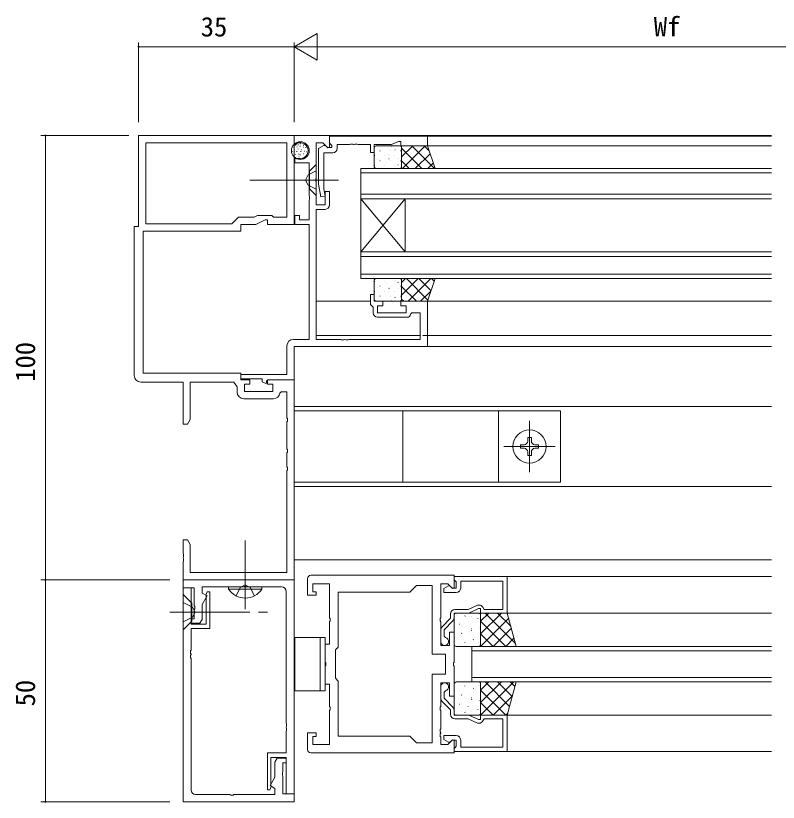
# Model space of a CAD drawing. Units: millimetres, scale not verified. Extents: x -567 to 567, y -403 to 403.
# Drawn here: x -0.4 to 171.3, y -241.7 to -64.6 of the extents above; entities that cross this region are included whole.
import ezdxf
from ezdxf.enums import TextEntityAlignment as Align

# ---------------------------------------------------------------- set-up
doc = ezdxf.new("R2010")
doc.units = ezdxf.units.MM
doc.header["$LTSCALE"] = 2
doc.linetypes.add('CHAIN2', pattern=[12, 9, -1, 1, -1])
doc.linetypes.add('DASHED3', pattern=[4, 3, -1])
for name, color, linetype, lineweight in [('0-1_USER1', 6, 'Continuous', 9), ('0-2_YKK_ZWAK', 2, 'Continuous', 9), ('0-3_YKK_11', 4, 'Continuous', 9), ('0-5_YKK_13', 7, 'Continuous', 9)]:
    doc.layers.add(name, color=color, linetype=linetype, lineweight=lineweight)
doc.styles.add('ＭＳ ゴシック', font='')
doc.styles.get('ＭＳ ゴシック').set_extended_font_data('MS Gothic')

msp = doc.modelspace()

# ---------------------------------------------------------------- linework, layer by layer
at = {"layer": '0-1_USER1'}
for p, q in [((62.274, -71.629), (67.47, -68.629)), ((67.47, -74.629), (67.47, -68.629)), ((27.274, -88.629), (27.274, -70.629)), ((62.274, -88.629), (62.274, -70.629)), ((62.274, -88.629), (62.274, -70.629)), ((62.274, -71.629), (27.274, -71.629)), ((62.274, -71.629), (67.47, -74.629)), ((62.274, -71.629), (72.666, -71.629)), ((68.274, -71.629), (225.274, -71.629)), ((25.06, -91.629), (5.274, -91.629)), ((6.274, -91.629), (6.274, -191.629)), ((34.274, -191.629), (5.274, -191.629)), ((34.274, -191.629), (5.274, -191.629)), ((6.274, -241.629), (6.274, -191.629)), ((34.274, -241.629), (5.274, -241.629))]:
    msp.add_line(p, q, dxfattribs=at)
for centre, start, end in [((27.274, -71.629), 0, 180), ((27.274, -71.629), 180, 0), ((6.274, -91.629), 90, 270), ((6.274, -91.629), 270, 90), ((6.274, -191.629), 90, 270), ((6.274, -191.629), 90, 270), ((6.274, -191.629), 270, 90), ((6.274, -191.629), 270, 90), ((6.274, -241.629), 90, 270), ((6.274, -241.629), 270, 90)]:
    msp.add_arc(centre, 0.106, start, end, dxfattribs=at)
at = {"layer": '0-2_YKK_ZWAK'}
for p, q in [((61.974, -91.629), (169.774, -91.629)), ((91.274, -91.729), (169.774, -91.729)), ((91.274, -93.929), (169.774, -93.929)), ((77.274, -105.829), (77.274, -99.029)), ((77.274, -99.029), (169.774, -99.029)), ((77.274, -100.029), (169.774, -100.029)), ((77.274, -104.829), (169.774, -104.829)), ((77.274, -105.829), (77.274, -117.829)), ((77.274, -105.829), (87.274, -117.829)), ((77.274, -117.829), (87.274, -105.829)), ((77.274, -105.829), (169.774, -105.829)), ((87.274, -105.829), (87.274, -117.829)), ((77.274, -123.829), (77.274, -117.829)), ((77.274, -117.829), (169.774, -117.829)), ((77.274, -118.829), (169.774, -118.829)), ((77.274, -122.829), (169.774, -122.829)), ((77.274, -123.829), (169.774, -123.829)), ((67.274, -128.929), (79.474, -128.929)), ((80.974, -128.929), (169.774, -128.929)), ((67.274, -136.629), (90.644, -136.629)), ((91.274, -136.629), (169.774, -136.629)), ((62.574, -139.129), (169.774, -139.129)), ((62.274, -152.629), (169.774, -152.629)), ((62.274, -170.629), (169.774, -170.629)), ((62.274, -187.129), (169.774, -187.129)), ((98.275, -190.929), (169.774, -190.929)), ((110.274, -199.129), (169.774, -199.129)), ((102.274, -206.629), (102.274, -214.629)), ((102.274, -206.629), (169.774, -206.629)), ((102.274, -207.629), (169.774, -207.629)), ((102.274, -213.629), (169.774, -213.629)), ((102.274, -214.629), (169.774, -214.629)), ((110.274, -222.129), (169.774, -222.129)), ((98.275, -230.329), (169.774, -230.329))]:
    msp.add_line(p, q, dxfattribs=at)
at = {"layer": '0-3_YKK_11'}
for p, q in [((63.151, -93.727), (63.251, -93.727)), ((63.151, -93.727), (63.251, -93.727)), ((63.62, -93.467), (63.72, -93.467)), ((63.707, -93.154), (63.807, -93.154)), ((64.349, -93.796), (64.449, -93.796)), ((61.83, -95.216), (61.93, -95.216)), ((62.126, -94.23), (62.226, -94.23)), ((62.835, -95.216), (62.935, -95.216)), ((62.886, -94.161), (62.986, -94.161)), ((63.087, -94.714), (63.187, -94.714)), ((63.589, -94.01), (63.689, -94.01)), ((63.74, -95.216), (63.84, -95.216)), ((63.941, -94.864), (64.041, -94.864)), ((64.293, -94.261), (64.393, -94.261)), ((64.545, -95.116), (64.645, -95.116)), ((64.87, -94.3), (64.97, -94.3)), ((65.078, -95.306), (65.178, -95.306)), ((80.274, -94.429), (80.274, -98.529)), ((85.989, -93.929), (80.774, -93.929)), ((81.418, -95.14), (81.411, -95.138)), ((81.634, -95.077), (81.597, -95.077)), ((83.914, -95.077), (83.877, -95.077)), ((84.242, -94.01), (84.235, -94.008)), ((85.045, -94.838), (84.982, -94.796)), ((86.194, -95.077), (86.157, -95.077)), ((86.3, -94.739), (86.293, -94.736)), ((86.489, -96.428), (88.989, -93.929)), ((86.489, -98.529), (86.489, -94.429)), ((91.036, -99.029), (86.489, -94.483)), ((86.717, -99.029), (91.817, -93.929)), ((93.864, -99.029), (88.764, -93.929)), ((92.625, -94.962), (91.593, -93.929)), ((62.509, -95.879), (62.609, -95.879)), ((63.288, -95.769), (63.388, -95.769)), ((63.342, -96.417), (63.442, -96.417)), ((63.589, -95.919), (63.689, -95.919)), ((64.262, -96.765), (64.362, -96.765)), ((64.293, -95.719), (64.393, -95.719)), ((65.235, -96.036), (65.335, -96.036)), ((80.423, -96.108), (80.386, -96.108)), ((80.969, -97.112), (80.962, -97.11)), ((81.634, -97.319), (81.597, -97.319)), ((82.703, -96.108), (82.666, -96.108)), ((83.511, -95.882), (83.503, -95.879)), ((83.691, -96.88), (83.629, -96.839)), ((83.914, -97.319), (83.877, -97.319)), ((84.983, -96.108), (84.946, -96.108)), ((85.851, -96.71), (85.844, -96.708)), ((86.194, -97.319), (86.157, -97.319)), ((88.207, -99.029), (86.489, -97.311)), ((89.545, -99.029), (92.876, -95.699)), ((67.274, -98.129), (65.774, -99.629)), ((80.423, -98.35), (80.386, -98.35)), ((80.774, -99.029), (85.989, -99.029)), ((82.703, -98.35), (82.666, -98.35)), ((83.026, -97.841), (83.019, -97.838)), ((84.983, -98.35), (84.946, -98.35)), ((85.119, -98.582), (85.112, -98.579)), ((85.708, -98.215), (85.646, -98.174)), ((92.374, -99.029), (93.593, -97.81)), ((72.274, -101.629), (52.274, -101.629)), ((80.774, -123.829), (85.989, -123.829)), ((86.489, -124.713), (87.373, -123.829)), ((86.489, -127.541), (90.201, -123.829)), ((92.37, -128.648), (87.552, -123.829)), ((87.93, -128.929), (93.03, -123.829)), ((93.088, -126.537), (90.38, -123.829)), ((93.805, -124.426), (93.208, -123.829)), ((80.274, -128.429), (80.274, -124.329)), ((80.423, -124.508), (80.386, -124.508)), ((81.634, -125.539), (81.597, -125.539)), ((82.703, -124.508), (82.666, -124.508)), ((83.026, -125.018), (83.019, -125.02)), ((83.914, -125.539), (83.877, -125.539)), ((84.983, -124.508), (84.946, -124.508)), ((85.119, -124.277), (85.112, -124.279)), ((85.708, -124.643), (85.646, -124.685)), ((86.194, -125.539), (86.157, -125.539)), ((86.489, -124.329), (86.489, -128.429)), ((89.823, -128.929), (86.489, -125.595)), ((80.423, -126.75), (80.386, -126.75)), ((80.969, -125.746), (80.962, -125.749)), ((82.703, -126.75), (82.666, -126.75)), ((83.511, -126.977), (83.503, -126.979)), ((83.691, -125.978), (83.629, -126.02)), ((84.983, -126.75), (84.946, -126.75)), ((85.851, -126.148), (85.844, -126.151)), ((90.758, -128.929), (93.055, -126.632)), ((85.989, -128.929), (80.774, -128.929)), ((81.418, -127.718), (81.411, -127.72)), ((81.634, -127.782), (81.597, -127.782)), ((83.914, -127.782), (83.877, -127.782)), ((84.242, -128.848), (84.235, -128.851)), ((85.045, -128.021), (84.982, -128.062)), ((86.194, -127.782), (86.157, -127.782)), ((86.3, -128.12), (86.293, -128.122)), ((86.995, -128.929), (86.489, -128.424)), ((86.774, -153.629), (86.774, -169.629)), ((108.274, -153.629), (108.274, -169.629)), ((115.274, -167.379), (115.274, -155.879)), ((114.864, -159.579), (114.864, -160.399)), ((115.684, -160.399), (115.684, -159.579)), ((109.524, -161.629), (121.024, -161.629)), ((116.504, -162.039), (117.324, -162.039)), ((55.024, -193.259), (47.524, -193.259)), ((55.024, -193.768), (55.024, -193.259)), ((37.274, -194.929), (37.274, -202.929)), ((39.274, -196.929), (39.274, -200.929)), ((98.274, -206.129), (98.274, -199.629)), ((98.774, -199.129), (103.774, -199.129)), ((98.838, -199.573), (98.814, -199.617)), ((100.782, -199.765), (100.694, -199.812)), ((102.197, -199.937), (102.189, -199.944)), ((104.274, -200.972), (106.117, -199.129)), ((104.274, -203.801), (108.946, -199.129)), ((104.274, -199.629), (104.274, -206.129)), ((112.098, -205.967), (105.259, -199.129)), ((111.069, -202.111), (108.088, -199.129)), ((37.274, -202.929), (39.274, -200.929)), ((99.572, -201.598), (99.548, -201.642)), ((101.462, -201.007), (101.438, -201.051)), ((103.653, -200.364), (103.629, -200.408)), ((104.179, -201.756), (104.172, -201.763)), ((104.274, -206.629), (110.59, -200.313)), ((109.931, -206.629), (104.274, -200.972)), ((99.992, -201.912), (99.984, -201.919)), ((102.196, -203.032), (102.172, -203.076)), ((102.307, -202.655), (102.219, -202.702)), ((104.086, -202.44), (104.062, -202.484)), ((107.102, -206.629), (111.185, -202.546)), ((68.135, -204.629), (69.275, -204.629)), ((69.275, -204.629), (69.275, -216.629)), ((100.004, -203.675), (99.98, -203.719)), ((102.012, -203.698), (102.004, -203.705)), ((102.628, -205.108), (102.604, -205.152)), ((107.102, -206.629), (104.274, -203.801)), ((109.931, -206.629), (111.781, -204.779)), ((98.547, -206.343), (98.523, -206.386)), ((103.774, -206.629), (98.774, -206.629)), ((99.546, -205.906), (99.539, -205.913)), ((100.738, -205.7), (100.714, -205.743)), ((103.734, -205.751), (103.726, -205.757)), ((98.274, -215.129), (98.274, -221.629)), ((98.547, -214.916), (98.523, -214.872)), ((103.774, -214.629), (98.774, -214.629)), ((99.546, -215.352), (99.539, -215.345)), ((100.738, -215.559), (100.714, -215.515)), ((103.734, -215.508), (103.726, -215.501)), ((104.274, -216.472), (106.117, -214.629)), ((104.274, -219.301), (108.946, -214.629)), ((104.274, -222.129), (111.774, -214.629)), ((104.274, -221.629), (104.274, -215.129)), ((110.797, -220.167), (105.259, -214.629)), ((111.393, -217.934), (108.088, -214.629)), ((111.988, -215.701), (110.916, -214.629)), ((68.135, -216.629), (69.275, -216.629)), ((100.004, -217.584), (99.98, -217.54)), ((102.012, -217.561), (102.004, -217.554)), ((102.628, -216.15), (102.604, -216.106)), ((109.931, -222.129), (104.274, -216.472)), ((107.102, -222.129), (111.427, -217.804)), ((99.992, -219.346), (99.984, -219.34)), ((102.196, -218.227), (102.172, -218.183)), ((102.307, -218.604), (102.219, -218.557)), ((104.086, -218.818), (104.062, -218.774)), ((104.179, -219.502), (104.172, -219.495)), ((107.102, -222.129), (104.274, -219.301)), ((99.572, -219.66), (99.548, -219.616)), ((101.462, -220.252), (101.438, -220.208)), ((102.197, -221.321), (102.189, -221.315)), ((103.653, -220.895), (103.629, -220.851)), ((98.774, -222.129), (103.774, -222.129)), ((98.838, -221.685), (98.814, -221.641)), ((100.782, -221.493), (100.694, -221.446)), ((109.931, -222.129), (110.399, -221.661))]:
    msp.add_line(p, q, dxfattribs=at)
at = {"layer": '0-3_YKK_11', "linetype": 'CHAIN2'}
for p, q in [((51.274, -198.259), (51.274, -182.759)), ((34.274, -198.929), (57.274, -198.93))]:
    msp.add_line(p, q, dxfattribs=at)
at = {"layer": '0-3_YKK_11'}
for points in [[(92.274, -93.929), (86.489, -93.929), (86.489, -99.029), (94.008, -99.029)], [(92.274, -128.929), (86.489, -128.929), (86.489, -123.829), (94.008, -123.829)], [(62.274, -169.629), (122.274, -169.629), (122.274, -153.629), (62.274, -153.629)], [(112.274, -206.629), (110.274, -199.129), (104.274, -199.129), (104.274, -206.629)], [(62.435, -216.629), (62.435, -204.629), (68.135, -204.629), (68.135, -216.629)], [(112.274, -214.629), (110.274, -222.129), (104.274, -222.129), (104.274, -214.629)]]:
    msp.add_lwpolyline(points, close=True, dxfattribs=at)
for points in [[(67.274, -98.129), (67.274, -105.129), (65.774, -103.629), (65.774, -99.629)], [(67.274, -99.579), (65.419, -100.484), (64.81, -101.629)], [(67.274, -103.679), (65.419, -102.774), (64.81, -101.629)], [(114.864, -160.399), (114.864, -159.579), (115.684, -159.579), (115.684, -160.399)], [(114.044, -161.219), (113.224, -161.219), (113.224, -162.039), (114.044, -162.039)], [(114.864, -162.859), (114.864, -163.679), (115.684, -163.679), (115.684, -162.859)], [(117.324, -162.039), (117.324, -161.219), (116.504, -161.219)], [(55.024, -193.768), (47.524, -193.768), (47.524, -193.259)], [(37.274, -194.929), (39.274, -196.929), (39.274, -200.929)], [(37.274, -196.729), (39.427, -197.779), (40.038, -198.929)], [(37.274, -201.129), (39.427, -200.079), (40.038, -198.929)]]:
    msp.add_lwpolyline(points, dxfattribs=at)
at = {"layer": '0-3_YKK_11', "linetype": 'DASHED3'}
for points in [[(49.224, -195.268), (50.129, -193.413), (51.274, -192.804)], [(53.324, -195.268), (52.419, -193.413), (51.274, -192.804)]]:
    msp.add_lwpolyline(points, dxfattribs=at)
at = {"layer": '0-3_YKK_11'}
for centre, radius in [((63.674, -95.009), 2), ((115.274, -161.629), 3.75)]:
    msp.add_circle(centre, radius, dxfattribs=at)
for centre, radius, start, end in [((80.774, -94.429), 0.5, 90, 180), ((85.989, -94.429), 0.5, 0, 90), ((80.774, -98.529), 0.5, 180, 270), ((85.989, -98.529), 0.5, 270, 0), ((80.774, -124.329), 0.5, 90, 180), ((85.989, -124.329), 0.5, 0, 90), ((80.774, -128.429), 0.5, 180, 270), ((85.989, -128.429), 0.5, 270, 0), ((114.044, -160.399), 0.82, 270, 0), ((116.504, -160.399), 0.82, 180, 270), ((114.044, -162.859), 0.82, 0, 90), ((116.504, -162.859), 0.82, 90, 180), ((51.274, -191.232), 4.527, 214.06671, 325.93329), ((98.774, -199.629), 0.5, 90, 180), ((103.774, -199.629), 0.5, 0, 90), ((98.774, -206.129), 0.5, 180, 270), ((103.774, -206.129), 0.5, 270, 0), ((98.774, -215.129), 0.5, 90, 180), ((103.774, -215.129), 0.5, 0, 90), ((98.774, -221.629), 0.5, 180, 270), ((103.774, -221.629), 0.5, 270, 0)]:
    msp.add_arc(centre, radius, start, end, dxfattribs=at)
at = {"layer": '0-5_YKK_13'}
for p, q in [((28.904, -93.259), (60.644, -93.259)), ((87.774, -132.529), (81.074, -132.529)), ((57.604, -150.859), (50.944, -150.859)), ((95.275, -205.529), (95.275, -203.009)), ((95.275, -215.729), (95.275, -218.249)), ((88.345, -226.829), (72.205, -226.829)), ((98.275, -230.629), (66.075, -230.629))]:
    msp.add_line(p, q, dxfattribs=at)
for points in [[(26.274, -145.629), (26.274, -112.129), (27.274, -112.129), (27.274, -91.629), (62.274, -91.629), (62.274, -111.629), (56.274, -111.629), (56.274, -110.629), (55.774, -110.629), (53.63, -111.629), (50.274, -111.629), (50.274, -113.129), (28.274, -113.129), (28.274, -145.129), (50.274, -145.129), (50.274, -146.629), (52.274, -146.629), (52.274, -147.629), (51.074, -147.629), (51.074, -149.229), (57.474, -149.229), (57.474, -147.629), (56.274, -147.629), (56.274, -146.629), (62.274, -146.629)], [(63.674, -93.259), (63.057, -93.259), (62.521, -93.795), (62.274, -93.693), (62.274, -91.629), (70.274, -91.629), (70.274, -94.23), (69.904, -94.383), (68.78, -93.259), (67.274, -93.259), (67.274, -101.171), (67.154, -101.354), (67.154, -101.904), (67.274, -102.087), (67.274, -107.229), (69.274, -107.229), (69.274, -104.229), (70.274, -104.229), (70.274, -107.229)], [(92.274, -91.729), (70.274, -91.729), (70.274, -93.359), (70.574, -93.659), (70.774, -93.859), (70.774, -94.329), (69.824, -94.329), (69.324, -93.829), (68.987, -93.829), (67.774, -94.529), (67.774, -102.537), (68.282, -105.416), (69.267, -105.242), (68.974, -103.584), (68.974, -95.529), (70.974, -95.529)], [(71.974, -94.529), (71.974, -93.659), (74.766, -93.659), (74.949, -93.539), (75.499, -93.539), (75.683, -93.659), (75.766, -93.659), (75.949, -93.539), (76.499, -93.539), (76.683, -93.659), (79.474, -93.659), (79.474, -95.429), (80.274, -95.429), (80.274, -93.659), (84.209, -93.659), (85.774, -92.929), (86.274, -92.929), (86.274, -93.929), (92.274, -93.929), (92.274, -91.729)], [(62.144, -137.499), (65.644, -137.499), (65.644, -111.629), (62.474, -111.629), (62.474, -109.629), (63.474, -109.629), (63.474, -110.629), (65.644, -110.629), (65.644, -106.102), (65.764, -105.919), (65.764, -105.369), (65.644, -105.186), (65.644, -97.759), (62.474, -97.759), (62.474, -96.759), (63.674, -96.759)], [(69.274, -108.229), (67.274, -108.229), (67.274, -137.499), (72.716, -137.499), (72.899, -137.619), (73.449, -137.619), (73.633, -137.499), (73.716, -137.499), (73.899, -137.619), (74.449, -137.619), (74.633, -137.499), (90.644, -137.499), (90.644, -131.529), (88.774, -131.529), (88.474, -131.829)], [(80.074, -131.529), (80.074, -130.229), (79.774, -129.929), (79.474, -129.629), (79.474, -127.429), (80.274, -127.429), (80.274, -128.929), (82.274, -128.929), (82.274, -129.929), (81.074, -129.929), (81.074, -131.529), (87.474, -131.529), (87.474, -129.929), (86.274, -129.929), (86.274, -128.929), (92.274, -128.929), (92.274, -139.129)], [(92.274, -139.129), (62.274, -139.129), (62.274, -146.629), (56.374, -146.629), (56.074, -146.929), (56.074, -147.339), (55.889, -147.457), (55.074, -147.077), (55.074, -146.429), (50.274, -146.429), (50.274, -145.429), (60.644, -145.429), (60.644, -138.999)], [(62.274, -146.629), (62.274, -191.629), (37.274, -191.629), (37.274, -187.587), (37.394, -187.404), (37.394, -186.854), (37.274, -186.671), (37.274, -186.587), (37.394, -186.404), (37.394, -185.854), (37.274, -185.671), (37.274, -182.629), (38.274, -182.629), (38.904, -183.72), (38.904, -189.999), (60.644, -189.999), (60.644, -167.087), (60.764, -166.904), (60.764, -166.354), (60.644, -166.171), (60.644, -163.087), (60.764, -162.904), (60.764, -162.354), (60.644, -162.171), (60.644, -156.087), (60.764, -155.904), (60.764, -155.354), (60.644, -155.171), (60.644, -149.329), (59.384, -149.329), (59.087, -149.584)], [(49.444, -149.359), (49.444, -148.229), (48.674, -147.129), (38.904, -147.129), (38.904, -155.538), (38.274, -156.629), (37.274, -156.629), (37.274, -147.129), (27.774, -147.129)], [(66.075, -190.629), (98.275, -190.629), (98.275, -193.43), (97.905, -193.583), (96.881, -192.559), (95.275, -192.559), (95.275, -200.171), (95.155, -200.354), (95.155, -200.904), (95.275, -201.087), (95.275, -206.429), (97.275, -206.429), (97.275, -203.429), (98.275, -203.429), (98.275, -210.171), (98.155, -210.354), (98.155, -210.904), (98.275, -211.087), (98.275, -217.829), (97.275, -217.829), (97.275, -214.829), (95.275, -214.829), (95.275, -220.171), (95.155, -220.354), (95.155, -220.904), (95.275, -221.087), (95.275, -225.171), (95.155, -225.354), (95.155, -225.904), (95.275, -226.087), (95.275, -226.171), (95.155, -226.354), (95.155, -226.904), (95.275, -227.087), (95.275, -228.699), (96.881, -228.699), (97.905, -227.675), (98.275, -227.829), (98.275, -230.629)], [(98.775, -194.529), (95.975, -194.529), (95.975, -193.629), (97.014, -193.029), (97.325, -193.029), (97.825, -193.529), (98.775, -193.529), (98.775, -192.129), (98.575, -191.929), (98.275, -191.629), (98.275, -190.929)], [(98.275, -190.929), (110.275, -190.929), (110.275, -199.129), (104.275, -199.129), (104.275, -198.129), (103.775, -198.129), (101.631, -199.129), (98.275, -199.129), (98.275, -200.228)], [(59.474, -193.259), (51.732, -193.259), (51.549, -193.139), (50.999, -193.139), (50.816, -193.259), (41.574, -193.259), (41.574, -194.629), (42.684, -195.27), (41.574, -197.192), (41.574, -200.563), (41.074, -201.429), (39.074, -201.429), (39.074, -200.429), (39.774, -200.429), (39.774, -198.387), (39.894, -198.204), (39.894, -197.654), (39.774, -197.471), (39.774, -193.429), (37.274, -193.429), (37.274, -191.629), (62.274, -191.629)], [(62.274, -191.629), (62.274, -239.829), (60.474, -239.829), (60.474, -231.629), (57.074, -231.629), (57.074, -238.01), (57.136, -238.154), (56.824, -238.929), (56.274, -238.929), (56.274, -230.629), (60.474, -230.629), (60.474, -225.787), (60.594, -225.604), (60.594, -225.054), (60.474, -224.871), (60.474, -224.787), (60.594, -224.604), (60.594, -224.054), (60.474, -223.871), (60.474, -194.259)], [(65.275, -229.829), (65.275, -226.129), (67.275, -226.129), (67.275, -226.929), (66.475, -226.929), (66.475, -228.699), (70.275, -228.699), (70.275, -221.087), (70.395, -220.904), (70.395, -220.354), (70.275, -220.171), (70.275, -215.129), (69.275, -215.129), (69.275, -211.087), (69.395, -210.904), (69.395, -210.354), (69.275, -210.171), (69.275, -206.129), (70.275, -206.129), (70.275, -201.087), (70.395, -200.904), (70.395, -200.354), (70.275, -200.171), (70.275, -192.559), (66.475, -192.559), (66.475, -194.329), (67.275, -194.329), (67.275, -195.129), (65.275, -195.129), (65.275, -191.429)], [(104.786, -197.829), (105.075, -198.329), (109.275, -198.329), (109.275, -191.929), (99.775, -191.929), (99.775, -193.529)], [(37.274, -241.629), (37.274, -193.429), (39.074, -193.429), (39.074, -201.629), (42.474, -201.629), (42.474, -195.248), (42.412, -195.104), (42.724, -194.329), (43.274, -194.329), (43.274, -202.629), (39.074, -202.629), (39.074, -207.471), (38.954, -207.654), (38.954, -208.204), (39.074, -208.387), (39.074, -208.471), (38.954, -208.654), (38.954, -209.204), (39.074, -209.387), (39.074, -238.999)], [(98.475, -198.329), (101.453, -198.329), (103.598, -197.329), (103.92, -197.329)], [(95.552, -202.318), (97.475, -200.308), (97.475, -199.329)], [(97.998, -200.919), (96.075, -202.929), (96.075, -204.346), (96.325, -204.642)], [(97.998, -220.339), (96.075, -218.329), (96.075, -216.912), (96.325, -216.617)], [(95.552, -218.94), (97.475, -220.95), (97.475, -221.929)], [(98.275, -230.329), (110.275, -230.329), (110.275, -222.129), (104.275, -222.129), (104.275, -223.129), (103.775, -223.129), (101.631, -222.129), (98.275, -222.129), (98.275, -221.03)], [(98.475, -222.929), (101.453, -222.929), (103.598, -223.929), (103.92, -223.929)], [(104.786, -223.429), (105.075, -222.929), (109.275, -222.929), (109.275, -229.329), (99.775, -229.329), (99.775, -227.729)], [(98.775, -226.729), (95.975, -226.729), (95.975, -227.629), (97.014, -228.229), (97.325, -228.229), (97.825, -227.729), (98.775, -227.729), (98.775, -229.129), (98.575, -229.329), (98.275, -229.629), (98.275, -230.329)], [(40.074, -239.999), (47.816, -239.999), (47.999, -240.119), (48.549, -240.119), (48.732, -239.999), (57.974, -239.999), (57.974, -238.629), (56.864, -237.988), (57.974, -236.066), (57.974, -232.695), (58.474, -231.829), (60.474, -231.829), (60.474, -232.829), (59.774, -232.829), (59.774, -234.871), (59.654, -235.054), (59.654, -235.604), (59.774, -235.787), (59.774, -239.829), (62.274, -239.829), (62.274, -241.629), (37.274, -241.629)]]:
    msp.add_lwpolyline(points, dxfattribs=at)
for points in [[(28.904, -93.259), (60.644, -93.259), (60.644, -109.999), (57.644, -109.999), (57.274, -109.629), (54.062, -109.629), (53.268, -109.999), (49.774, -109.999), (48.274, -111.499), (28.904, -111.499)], [(88.345, -226.829), (72.205, -226.829), (72.205, -214.459), (71.575, -213.829), (71.575, -207.429), (72.205, -206.799), (72.205, -194.429), (88.345, -194.429), (89.845, -192.929), (93.345, -192.929), (93.345, -208.359), (96.345, -208.359), (96.345, -212.899), (93.345, -212.899), (93.345, -228.329), (89.845, -228.329)]]:
    msp.add_lwpolyline(points, close=True, dxfattribs=at)
for centre, radius, start, end in [((63.674, -95.009), 1.75, 269.99999, 90.00001), ((70.974, -94.529), 1, 270.00001, 359.99999), ((69.274, -107.229), 1, 270.00001, 359.99999), ((81.074, -131.529), 1, 180.00001, 269.99999), ((87.774, -131.829), 0.7, 270.00001, 359.99999), ((62.144, -138.999), 1.5, 90.00001, 179.99999), ((27.774, -145.629), 1.5, 180.00001, 269.99999), ((50.944, -149.359), 1.5, 180.00001, 269.99999), ((57.604, -149.359), 1.5, 270, 351.37307), ((66.075, -191.429), 0.8, 90.00001, 179.99999), ((59.474, -194.259), 1, 0.00001, 89.99999), ((98.775, -193.529), 1, 270.00001, 359.99999), ((98.475, -199.329), 1, 90.00001, 179.99999), ((103.92, -198.329), 1, 30, 90.00003), ((97.275, -200.228), 1, 316.27301, 0), ((96.275, -203.009), 1, 136.27301, 180), ((96.175, -205.529), 0.9, 180, 80.40594), ((96.175, -215.729), 0.9, 279.59406, 180), ((96.275, -218.249), 1, 180, 223.72699), ((97.275, -221.03), 1, 360, 43.72699), ((98.475, -221.929), 1, 180.00001, 269.99999), ((103.92, -222.929), 1, 269.99997, 330), ((98.775, -227.729), 1, 0.00001, 89.99999), ((66.075, -229.829), 0.8, 180.00001, 269.99999), ((40.074, -238.999), 1, 180.00001, 269.99999)]:
    msp.add_arc(centre, radius, start, end, dxfattribs=at)

# ---------------------------------------------------------------- texts
at = {"layer": '0-1_USER1', "style": 'ＭＳ ゴシック'}
for s, p in [('35', (41.254, -70.629)), ('Wf', (143.254, -70.629))]:
    msp.add_text(s, height=4.399, dxfattribs=at).set_placement(p, align=Align.BOTTOM_LEFT)
for s, p in [('100', (5.274, -147.069)), ('50', (5.274, -220.149))]:
    msp.add_text(s, height=4.399, rotation=90, dxfattribs=at).set_placement(p, align=Align.BOTTOM_LEFT)

doc.saveas('drawing.dxf')
